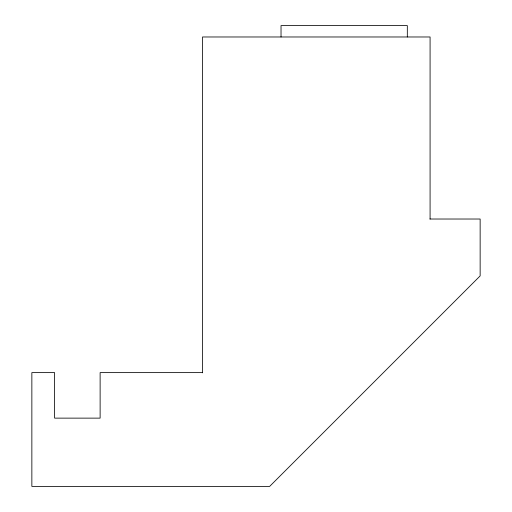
<?xml version="1.0" encoding="UTF-8"?>
<svg xmlns="http://www.w3.org/2000/svg" width="512" height="512" viewBox="0 0 512 512"><rect width="100%" height="100%" fill="white"/><g stroke="black" fill="none" stroke-linecap="round" stroke-linejoin="round"><path stroke-width="0.77" d="M429.882 219.021L480.141 219.021L480.141 275.91L269.651 486.4L31.859 486.4L31.859 372.621L54.611 372.621L54.611 418.131L100.122 418.131L100.122 372.621L202.522 372.621M430.08 219.021L430.08 36.979L202.522 36.979L202.522 372.845M407.322 36.979L407.322 25.6L281.03 25.6L281.03 36.979"/></g></svg>
